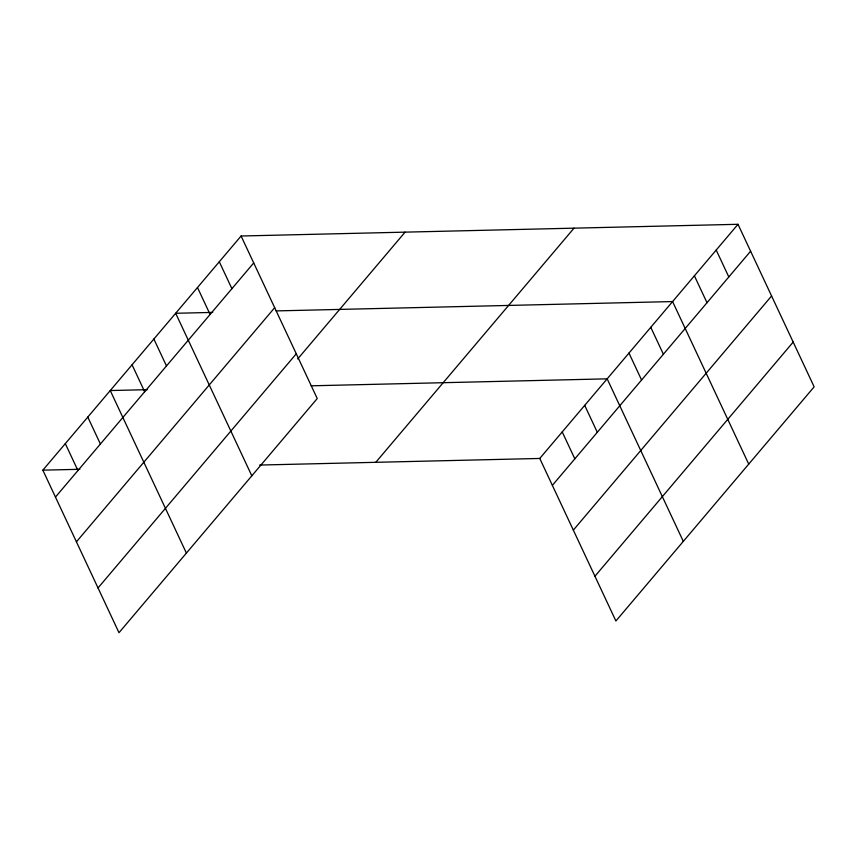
<?xml version="1.0" encoding="UTF-8"?>
<svg xmlns="http://www.w3.org/2000/svg" width="857" height="857" viewBox="0 0 857 857"><rect width="100%" height="100%" fill="white"/><g stroke="black" fill="none" stroke-linecap="round" stroke-linejoin="round"><path stroke-width="1.29" d="M241.096 236.007L317.24 398.548L118.994 632.702L42.85 470.161L241.096 236.007L738.006 224.298L814.15 386.839L615.904 620.993L539.76 458.452L738.006 224.298M55.459 497.081L253.715 262.928M76.423 541.838L274.679 307.684M98.03 587.956L296.276 353.791M297.722 358.944L405.082 232.14M375.784 462.319L574.029 228.155M552.369 485.373L750.614 251.208M573.333 530.129L771.589 295.965M594.94 576.236L793.186 342.082M212.707 312.409L175.674 313.276L251.819 475.817M276.179 310.909L672.584 301.568L748.729 464.108M147.286 389.678L110.253 390.546L186.398 553.097M311.187 385.811L607.163 378.837L683.308 541.378M42.85 470.161L79.872 469.293M259.628 465.051L539.76 458.452M716.206 250.051L728.814 276.972M694.395 275.804L707.004 302.725M650.784 327.32L663.393 354.241M628.974 353.084L641.582 380.005M584.699 405.372L597.308 432.292M562.224 431.917L574.833 458.827M219.296 261.76L231.904 288.68M197.485 287.524L210.094 314.444M153.874 339.04L166.483 365.95M132.064 364.793L144.672 391.713M87.789 417.091L100.398 444.012M65.314 443.626L77.933 470.547"/></g></svg>
